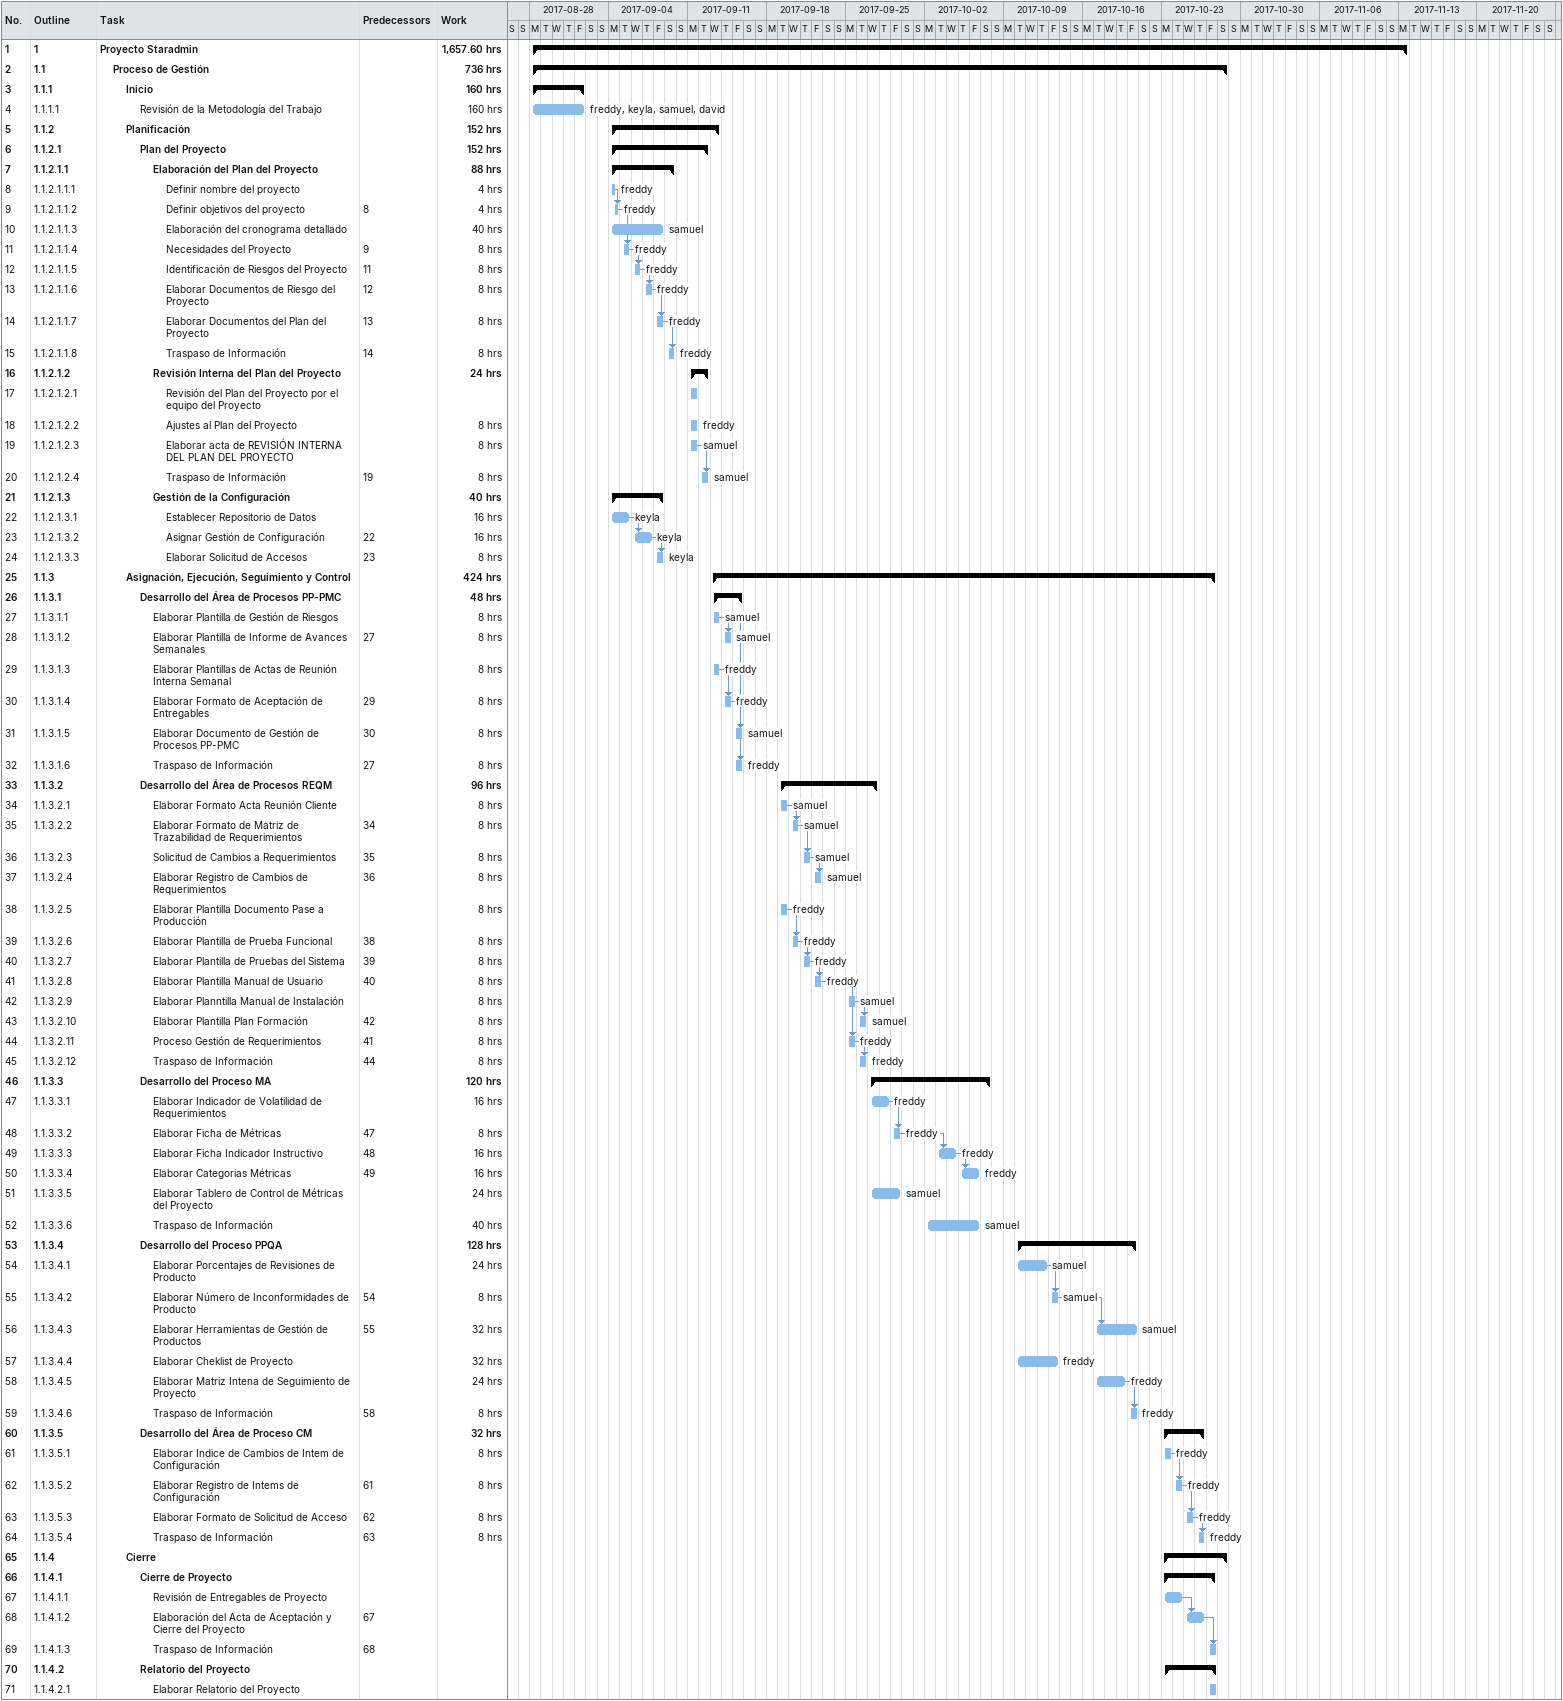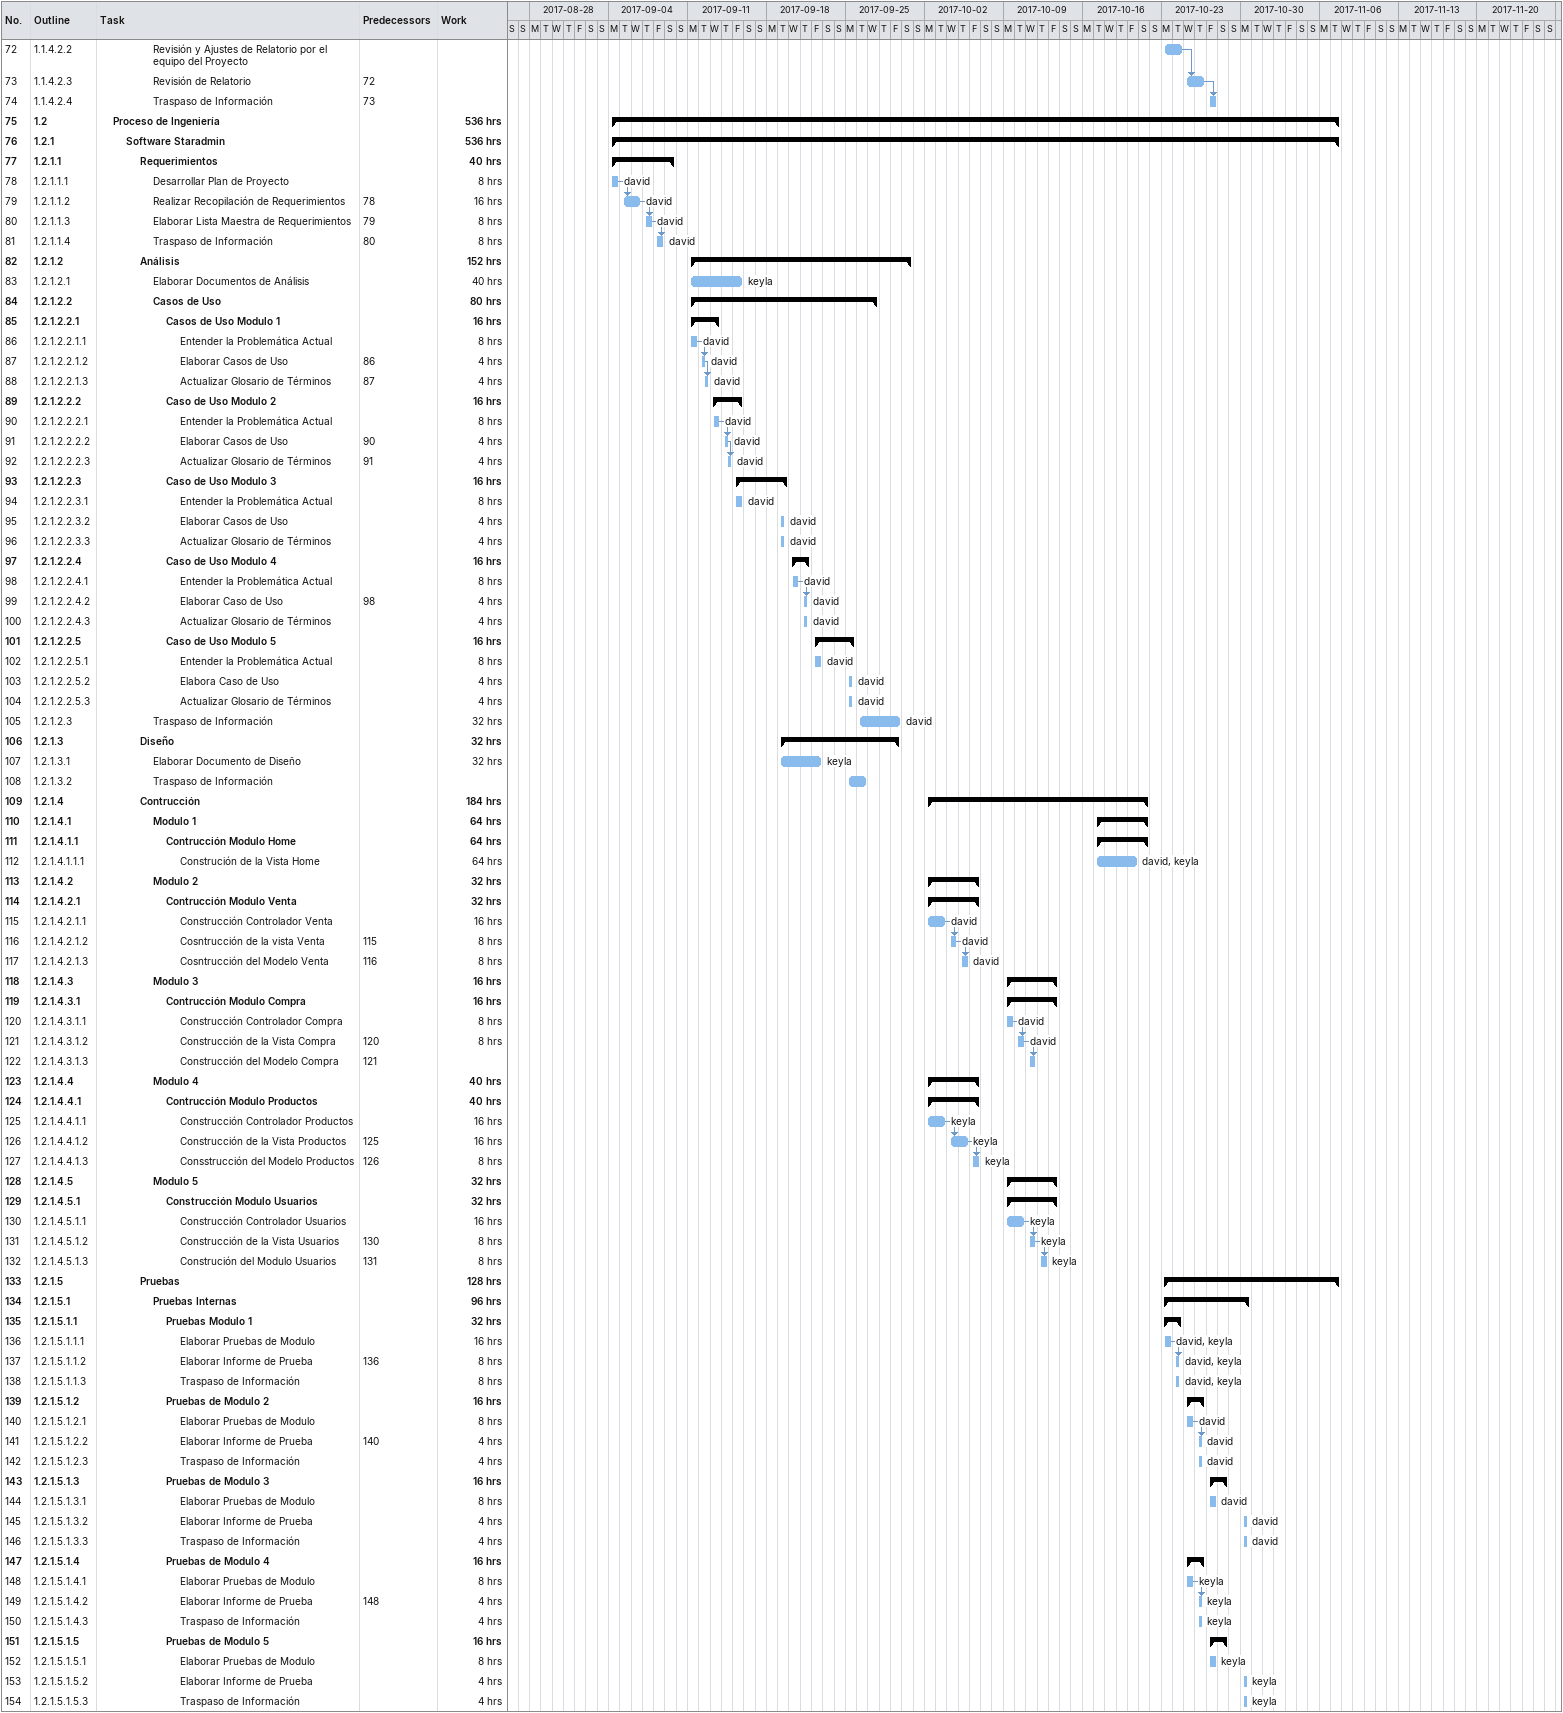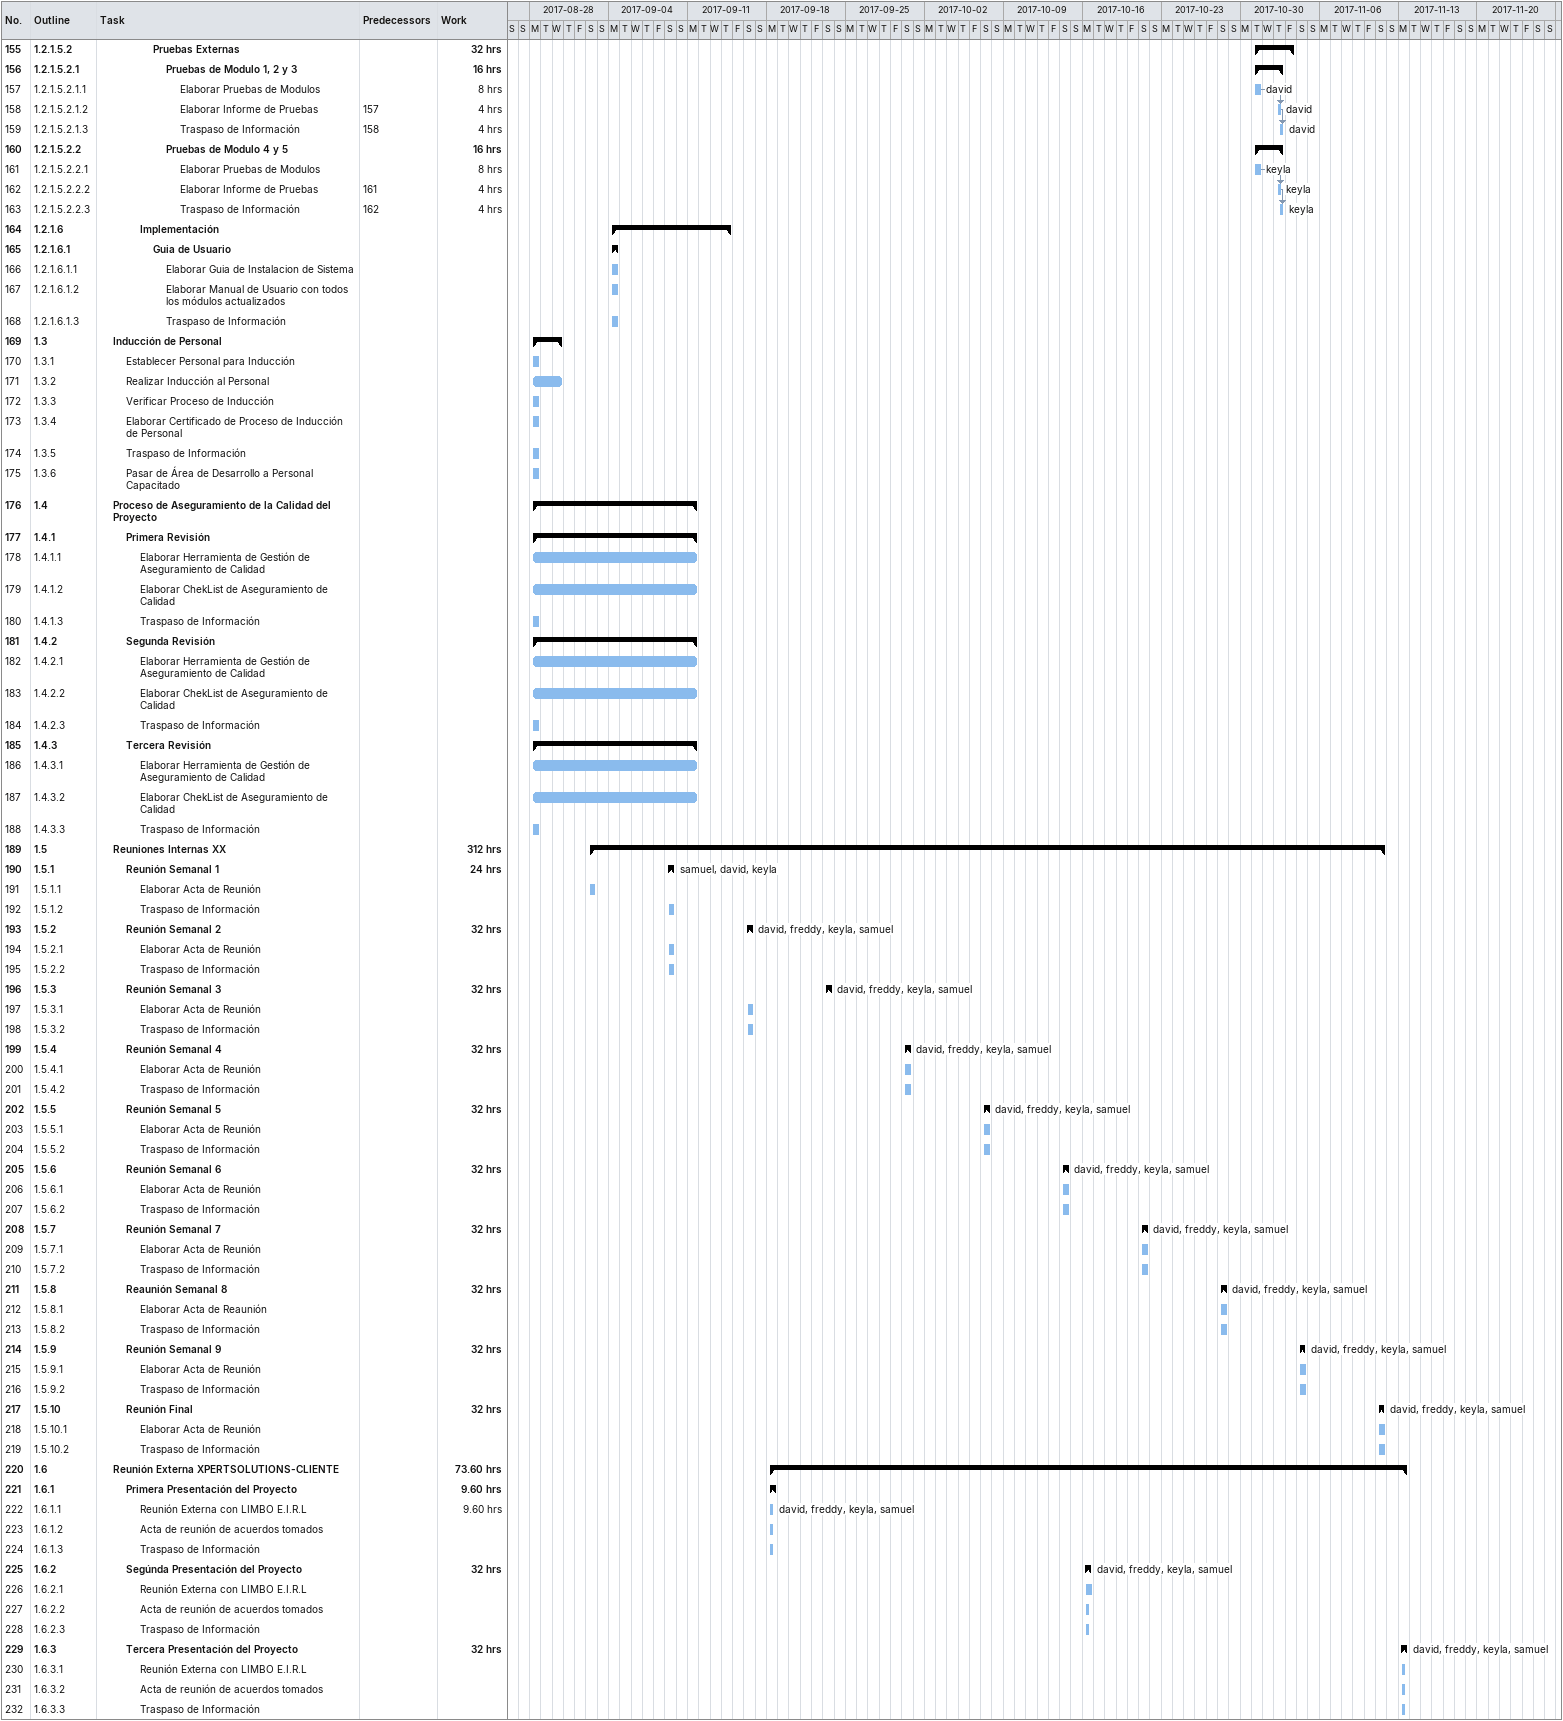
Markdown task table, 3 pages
| ID | WBS | Task | Start | Finish | Predecessors | Resources | Work (h) |
|---|---|---|---|---|---|---|---|
| 1 | 1 | **Proyecto Staradmin** | 2017-08-28 | 2017-11-13 |  |  | 1657.60 |
| 2 | 1.1 | **Proceso de Gestión** | 2017-08-28 | 2017-10-28 |  |  | 736 |
| 3 | 1.1.1 | **Inicio** | 2017-08-28 | 2017-09-01 |  |  | 160 |
| 4 | 1.1.1.1 | Revisión de la Metodología del Trabajo | 2017-08-28 | 2017-09-01 |  | freddy, keyla, samuel, david | 160 |
| 5 | 1.1.2 | **Planificación** | 2017-09-04 | 2017-09-13 |  |  | 152 |
| 6 | 1.1.2.1 | **Plan del Proyecto** | 2017-09-04 | 2017-09-12 |  |  | 152 |
| 7 | 1.1.2.1.1 | **Elaboración del Plan del Proyecto** | 2017-09-04 | 2017-09-09 |  |  | 88 |
| 8 | 1.1.2.1.1.1 | Definir nombre del proyecto | 2017-09-04 | 2017-09-04 |  | freddy | 4 |
| 9 | 1.1.2.1.1.2 | Definir objetivos del proyecto | 2017-09-04 | 2017-09-04 | 8 | freddy | 4 |
| 10 | 1.1.2.1.1.3 | Elaboración del cronograma detallado | 2017-09-04 | 2017-09-08 |  | samuel | 40 |
| 11 | 1.1.2.1.1.4 | Necesidades del Proyecto | 2017-09-05 | 2017-09-05 | 9 | freddy | 8 |
| 12 | 1.1.2.1.1.5 | Identificación de Riesgos del Proyecto | 2017-09-06 | 2017-09-06 | 11 | freddy | 8 |
| 13 | 1.1.2.1.1.6 | Elaborar Documentos de Riesgo del Proyecto | 2017-09-07 | 2017-09-07 | 12 | freddy | 8 |
| 14 | 1.1.2.1.1.7 | Elaborar Documentos del Plan del Proyecto | 2017-09-08 | 2017-09-08 | 13 | freddy | 8 |
| 15 | 1.1.2.1.1.8 | Traspaso de Información | 2017-09-09 | 2017-09-09 | 14 | freddy | 8 |
| 16 | 1.1.2.1.2 | **Revisión Interna del Plan del Proyecto** | 2017-09-11 | 2017-09-12 |  |  | 24 |
| 17 | 1.1.2.1.2.1 | Revisión del Plan del Proyecto por el equipo del Proyecto | 2017-09-11 | 2017-09-11 |  |  |  |
| 18 | 1.1.2.1.2.2 | Ajustes al Plan del Proyecto | 2017-09-11 | 2017-09-11 |  | freddy | 8 |
| 19 | 1.1.2.1.2.3 | Elaborar acta de REVISIÓN INTERNA DEL PLAN DEL PROYECTO | 2017-09-11 | 2017-09-11 |  | samuel | 8 |
| 20 | 1.1.2.1.2.4 | Traspaso de Información | 2017-09-12 | 2017-09-12 | 19 | samuel | 8 |
| 21 | 1.1.2.1.3 | **Gestión de la Configuración** | 2017-09-04 | 2017-09-08 |  |  | 40 |
| 22 | 1.1.2.1.3.1 | Establecer Repositorio de Datos | 2017-09-04 | 2017-09-05 |  | keyla | 16 |
| 23 | 1.1.2.1.3.2 | Asignar Gestión de Configuración | 2017-09-06 | 2017-09-07 | 22 | keyla | 16 |
| 24 | 1.1.2.1.3.3 | Elaborar Solicitud de Accesos | 2017-09-08 | 2017-09-08 | 23 | keyla | 8 |
| 25 | 1.1.3 | **Asignación, Ejecución, Seguimiento y Control** | 2017-09-13 | 2017-10-27 |  |  | 424 |
| 26 | 1.1.3.1 | **Desarrollo del Área de Procesos PP-PMC** | 2017-09-13 | 2017-09-15 |  |  | 48 |
| 27 | 1.1.3.1.1 | Elaborar Plantilla de Gestión de Riesgos | 2017-09-13 | 2017-09-13 |  | samuel | 8 |
| 28 | 1.1.3.1.2 | Elaborar Plantilla de Informe de Avances Semanales | 2017-09-14 | 2017-09-14 | 27 | samuel | 8 |
| 29 | 1.1.3.1.3 | Elaborar Plantillas de Actas de Reunión Interna Semanal | 2017-09-13 | 2017-09-13 |  | freddy | 8 |
| 30 | 1.1.3.1.4 | Elaborar Formato de Aceptación de Entregables | 2017-09-14 | 2017-09-14 | 29 | freddy | 8 |
| 31 | 1.1.3.1.5 | Elaborar Documento de Gestión de Procesos PP-PMC | 2017-09-15 | 2017-09-15 | 30 | samuel | 8 |
| 32 | 1.1.3.1.6 | Traspaso de Información | 2017-09-15 | 2017-09-15 | 27 | freddy | 8 |
| 33 | 1.1.3.2 | **Desarrollo del Área de Procesos REQM** | 2017-09-19 | 2017-09-27 |  |  | 96 |
| 34 | 1.1.3.2.1 | Elaborar Formato Acta Reunión Cliente | 2017-09-19 | 2017-09-19 |  | samuel | 8 |
| 35 | 1.1.3.2.2 | Elaborar Formato de Matriz de Trazabilidad de Requerimientos | 2017-09-20 | 2017-09-20 | 34 | samuel | 8 |
| 36 | 1.1.3.2.3 | Solicitud de Cambios a Requerimientos | 2017-09-21 | 2017-09-21 | 35 | samuel | 8 |
| 37 | 1.1.3.2.4 | Elaborar Registro de Cambios de Requerimientos | 2017-09-22 | 2017-09-22 | 36 | samuel | 8 |
| 38 | 1.1.3.2.5 | Elaborar Plantilla Documento Pase a Producción | 2017-09-19 | 2017-09-19 |  | freddy | 8 |
| 39 | 1.1.3.2.6 | Elaborar Plantilla de Prueba Funcional | 2017-09-20 | 2017-09-20 | 38 | freddy | 8 |
| 40 | 1.1.3.2.7 | Elaborar Plantilla de Pruebas del Sistema | 2017-09-21 | 2017-09-21 | 39 | freddy | 8 |
| 41 | 1.1.3.2.8 | Elaborar Plantilla Manual de Usuario | 2017-09-22 | 2017-09-22 | 40 | freddy | 8 |
| 42 | 1.1.3.2.9 | Elaborar Planntilla Manual de Instalación | 2017-09-25 | 2017-09-25 |  | samuel | 8 |
| 43 | 1.1.3.2.10 | Elaborar Plantilla Plan Formación | 2017-09-26 | 2017-09-26 | 42 | samuel | 8 |
| 44 | 1.1.3.2.11 | Proceso Gestión de Requerimientos | 2017-09-25 | 2017-09-25 | 41 | freddy | 8 |
| 45 | 1.1.3.2.12 | Traspaso de Información | 2017-09-26 | 2017-09-26 | 44 | freddy | 8 |
| 46 | 1.1.3.3 | **Desarrollo del Proceso MA** | 2017-09-27 | 2017-10-07 |  |  | 120 |
| 47 | 1.1.3.3.1 | Elaborar Indicador de Volatilidad de Requerimientos | 2017-09-27 | 2017-09-28 |  | freddy | 16 |
| 48 | 1.1.3.3.2 | Elaborar Ficha de Métricas | 2017-09-29 | 2017-09-29 | 47 | freddy | 8 |
| 49 | 1.1.3.3.3 | Elaborar Ficha Indicador Instructivo | 2017-10-03 | 2017-10-04 | 48 | freddy | 16 |
| 50 | 1.1.3.3.4 | Elaborar Categorias Métricas | 2017-10-05 | 2017-10-06 | 49 | freddy | 16 |
| 51 | 1.1.3.3.5 | Elaborar Tablero de Control de Métricas del Proyecto | 2017-09-27 | 2017-09-29 |  | samuel | 24 |
| 52 | 1.1.3.3.6 | Traspaso de Información | 2017-10-02 | 2017-10-06 |  | samuel | 40 |
| 53 | 1.1.3.4 | **Desarrollo del Proceso PPQA** | 2017-10-10 | 2017-10-20 |  |  | 128 |
| 54 | 1.1.3.4.1 | Elaborar Porcentajes de Revisiones de Producto | 2017-10-10 | 2017-10-12 |  | samuel | 24 |
| 55 | 1.1.3.4.2 | Elaborar Número de Inconformidades de Producto | 2017-10-13 | 2017-10-13 | 54 | samuel | 8 |
| 56 | 1.1.3.4.3 | Elaborar Herramientas de Gestión de Productos | 2017-10-17 | 2017-10-20 | 55 | samuel | 32 |
| 57 | 1.1.3.4.4 | Elaborar Cheklist de Proyecto | 2017-10-10 | 2017-10-13 |  | freddy | 32 |
| 58 | 1.1.3.4.5 | Elaborar Matriz Intena de Seguimiento de Proyecto | 2017-10-17 | 2017-10-19 |  | freddy | 24 |
| 59 | 1.1.3.4.6 | Traspaso de Información | 2017-10-20 | 2017-10-20 | 58 | freddy | 8 |
| 60 | 1.1.3.5 | **Desarrollo del Área de Proceso CM** | 2017-10-23 | 2017-10-26 |  |  | 32 |
| 61 | 1.1.3.5.1 | Elaborar Indice de Cambios de Intem de Configuración | 2017-10-23 | 2017-10-23 |  | freddy | 8 |
| 62 | 1.1.3.5.2 | Elaborar Registro de Intems de Configuración | 2017-10-24 | 2017-10-24 | 61 | freddy | 8 |
| 63 | 1.1.3.5.3 | Elaborar Formato de Solicitud de Acceso | 2017-10-25 | 2017-10-25 | 62 | freddy | 8 |
| 64 | 1.1.3.5.4 | Traspaso de Información | 2017-10-26 | 2017-10-26 | 63 | freddy | 8 |
| 65 | 1.1.4 | **Cierre** | 2017-10-23 | 2017-10-28 |  |  |  |
| 66 | 1.1.4.1 | **Cierre de Proyecto** | 2017-10-23 | 2017-10-27 |  |  |  |
| 67 | 1.1.4.1.1 | Revisión de Entregables de Proyecto | 2017-10-23 | 2017-10-24 |  |  |  |
| 68 | 1.1.4.1.2 | Elaboración del Acta de Aceptación y Cierre del Proyecto | 2017-10-25 | 2017-10-26 | 67 |  |  |
| 69 | 1.1.4.1.3 | Traspaso de Información | 2017-10-27 | 2017-10-27 | 68 |  |  |
| 70 | 1.1.4.2 | **Relatorio del Proyecto** | 2017-10-23 | 2017-10-27 |  |  |  |
| 71 | 1.1.4.2.1 | Elaborar Relatorio del Proyecto | 2017-10-27 | 2017-10-27 |  |  |  |
| 72 | 1.1.4.2.2 | Revisión y Ajustes de Relatorio por el equipo del Proyecto | 2017-10-23 | 2017-10-24 |  |  |  |
| 73 | 1.1.4.2.3 | Revisión de Relatorio | 2017-10-25 | 2017-10-26 | 72 |  |  |
| 74 | 1.1.4.2.4 | Traspaso de Información | 2017-10-27 | 2017-10-27 | 73 |  |  |
| 75 | 1.2 | **Proceso de Ingeniería** | 2017-09-04 | 2017-11-07 |  |  | 536 |
| 76 | 1.2.1 | **Software Staradmin** | 2017-09-04 | 2017-11-07 |  |  | 536 |
| 77 | 1.2.1.1 | **Requerimientos** | 2017-09-04 | 2017-09-09 |  |  | 40 |
| 78 | 1.2.1.1.1 | Desarrollar Plan de Proyecto | 2017-09-04 | 2017-09-04 |  | david | 8 |
| 79 | 1.2.1.1.2 | Realizar Recopilación de Requerimientos | 2017-09-05 | 2017-09-06 | 78 | david | 16 |
| 80 | 1.2.1.1.3 | Elaborar Lista Maestra de Requerimientos | 2017-09-07 | 2017-09-07 | 79 | david | 8 |
| 81 | 1.2.1.1.4 | Traspaso de Información | 2017-09-08 | 2017-09-08 | 80 | david | 8 |
| 82 | 1.2.1.2 | **Análisis** | 2017-09-11 | 2017-09-30 |  |  | 152 |
| 83 | 1.2.1.2.1 | Elaborar Documentos de Análisis | 2017-09-11 | 2017-09-15 |  | keyla | 40 |
| 84 | 1.2.1.2.2 | **Casos de Uso** | 2017-09-11 | 2017-09-27 |  |  | 80 |
| 85 | 1.2.1.2.2.1 | **Casos de Uso Modulo 1** | 2017-09-11 | 2017-09-13 |  |  | 16 |
| 86 | 1.2.1.2.2.1.1 | Entender la Problemática Actual | 2017-09-11 | 2017-09-11 |  | david | 8 |
| 87 | 1.2.1.2.2.1.2 | Elaborar Casos de Uso | 2017-09-12 | 2017-09-12 | 86 | david | 4 |
| 88 | 1.2.1.2.2.1.3 | Actualizar Glosario de Términos | 2017-09-12 | 2017-09-12 | 87 | david | 4 |
| 89 | 1.2.1.2.2.2 | **Caso de Uso Modulo 2** | 2017-09-13 | 2017-09-15 |  |  | 16 |
| 90 | 1.2.1.2.2.2.1 | Entender la Problemática Actual | 2017-09-13 | 2017-09-13 |  | david | 8 |
| 91 | 1.2.1.2.2.2.2 | Elaborar Casos de Uso | 2017-09-14 | 2017-09-14 | 90 | david | 4 |
| 92 | 1.2.1.2.2.2.3 | Actualizar Glosario de Términos | 2017-09-14 | 2017-09-14 | 91 | david | 4 |
| 93 | 1.2.1.2.2.3 | **Caso de Uso Modulo 3** | 2017-09-15 | 2017-09-19 |  |  | 16 |
| 94 | 1.2.1.2.2.3.1 | Entender la Problemática Actual | 2017-09-15 | 2017-09-15 |  | david | 8 |
| 95 | 1.2.1.2.2.3.2 | Elaborar Casos de Uso | 2017-09-19 | 2017-09-19 |  | david | 4 |
| 96 | 1.2.1.2.2.3.3 | Actualizar Glosario de Términos | 2017-09-19 | 2017-09-19 |  | david | 4 |
| 97 | 1.2.1.2.2.4 | **Caso de Uso Modulo 4** | 2017-09-20 | 2017-09-21 |  |  | 16 |
| 98 | 1.2.1.2.2.4.1 | Entender la Problemática Actual | 2017-09-20 | 2017-09-20 |  | david | 8 |
| 99 | 1.2.1.2.2.4.2 | Elaborar Caso de Uso | 2017-09-21 | 2017-09-21 | 98 | david | 4 |
| 100 | 1.2.1.2.2.4.3 | Actualizar Glosario de Términos | 2017-09-21 | 2017-09-21 |  | david | 4 |
| 101 | 1.2.1.2.2.5 | **Caso de Uso Modulo 5** | 2017-09-22 | 2017-09-25 |  |  | 16 |
| 102 | 1.2.1.2.2.5.1 | Entender la Problemática Actual | 2017-09-22 | 2017-09-22 |  | david | 8 |
| 103 | 1.2.1.2.2.5.2 | Elabora Caso de Uso | 2017-09-25 | 2017-09-25 |  | david | 4 |
| 104 | 1.2.1.2.2.5.3 | Actualizar Glosario de Términos | 2017-09-25 | 2017-09-25 |  | david | 4 |
| 105 | 1.2.1.2.3 | Traspaso de Información | 2017-09-26 | 2017-09-29 |  | david | 32 |
| 106 | 1.2.1.3 | **Diseño** | 2017-09-19 | 2017-09-29 |  |  | 32 |
| 107 | 1.2.1.3.1 | Elaborar Documento de Diseño | 2017-09-19 | 2017-09-22 |  | keyla | 32 |
| 108 | 1.2.1.3.2 | Traspaso de Información | 2017-09-25 | 2017-09-26 |  |  |  |
| 109 | 1.2.1.4 | **Contrucción** | 2017-10-02 | 2017-10-21 |  |  | 184 |
| 110 | 1.2.1.4.1 | **Modulo 1** | 2017-10-17 | 2017-10-21 |  |  | 64 |
| 111 | 1.2.1.4.1.1 | **Contrucción Modulo Home** | 2017-10-17 | 2017-10-21 |  |  | 64 |
| 112 | 1.2.1.4.1.1.1 | Construción de la Vista Home | 2017-10-17 | 2017-10-20 |  | david, keyla | 64 |
| 113 | 1.2.1.4.2 | **Modulo 2** | 2017-10-02 | 2017-10-06 |  |  | 32 |
| 114 | 1.2.1.4.2.1 | **Contrucción Modulo Venta** | 2017-10-02 | 2017-10-06 |  |  | 32 |
| 115 | 1.2.1.4.2.1.1 | Construcción Controlador Venta | 2017-10-02 | 2017-10-03 |  | david | 16 |
| 116 | 1.2.1.4.2.1.2 | Cosntrucción de la vista Venta | 2017-10-04 | 2017-10-04 | 115 | david | 8 |
| 117 | 1.2.1.4.2.1.3 | Cosntrucción del Modelo Venta | 2017-10-05 | 2017-10-05 | 116 | david | 8 |
| 118 | 1.2.1.4.3 | **Modulo 3** | 2017-10-09 | 2017-10-13 |  |  | 16 |
| 119 | 1.2.1.4.3.1 | **Contrucción Modulo Compra** | 2017-10-09 | 2017-10-13 |  |  | 16 |
| 120 | 1.2.1.4.3.1.1 | Construcción Controlador Compra | 2017-10-09 | 2017-10-09 |  | david | 8 |
| 121 | 1.2.1.4.3.1.2 | Construcción de la Vista Compra | 2017-10-10 | 2017-10-10 | 120 | david | 8 |
| 122 | 1.2.1.4.3.1.3 | Construcción del Modelo Compra | 2017-10-11 | 2017-10-11 | 121 |  |  |
| 123 | 1.2.1.4.4 | **Modulo 4** | 2017-10-02 | 2017-10-06 |  |  | 40 |
| 124 | 1.2.1.4.4.1 | **Contrucción Modulo Productos** | 2017-10-02 | 2017-10-06 |  |  | 40 |
| 125 | 1.2.1.4.4.1.1 | Construcción Controlador Productos | 2017-10-02 | 2017-10-03 |  | keyla | 16 |
| 126 | 1.2.1.4.4.1.2 | Construcción de la Vista Productos | 2017-10-04 | 2017-10-05 | 125 | keyla | 16 |
| 127 | 1.2.1.4.4.1.3 | Consstrucción del Modelo Productos | 2017-10-06 | 2017-10-06 | 126 | keyla | 8 |
| 128 | 1.2.1.4.5 | **Modulo 5** | 2017-10-09 | 2017-10-13 |  |  | 32 |
| 129 | 1.2.1.4.5.1 | **Construcción Modulo Usuarios** | 2017-10-09 | 2017-10-13 |  |  | 32 |
| 130 | 1.2.1.4.5.1.1 | Construcción Controlador Usuarios | 2017-10-09 | 2017-10-10 |  | keyla | 16 |
| 131 | 1.2.1.4.5.1.2 | Construcción de la Vista Usuarios | 2017-10-11 | 2017-10-11 | 130 | keyla | 8 |
| 132 | 1.2.1.4.5.1.3 | Construción del Modulo Usuarios | 2017-10-12 | 2017-10-12 | 131 | keyla | 8 |
| 133 | 1.2.1.5 | **Pruebas** | 2017-10-23 | 2017-11-07 |  |  | 128 |
| 134 | 1.2.1.5.1 | **Pruebas Internas** | 2017-10-23 | 2017-10-30 |  |  | 96 |
| 135 | 1.2.1.5.1.1 | **Pruebas Modulo 1** | 2017-10-23 | 2017-10-24 |  |  | 32 |
| 136 | 1.2.1.5.1.1.1 | Elaborar Pruebas de Modulo | 2017-10-23 | 2017-10-23 |  | david, keyla | 16 |
| 137 | 1.2.1.5.1.1.2 | Elaborar Informe de Prueba | 2017-10-24 | 2017-10-24 | 136 | david, keyla | 8 |
| 138 | 1.2.1.5.1.1.3 | Traspaso de Información | 2017-10-24 | 2017-10-24 |  | david, keyla | 8 |
| 139 | 1.2.1.5.1.2 | **Pruebas de Modulo 2** | 2017-10-25 | 2017-10-26 |  |  | 16 |
| 140 | 1.2.1.5.1.2.1 | Elaborar Pruebas de Modulo | 2017-10-25 | 2017-10-25 |  | david | 8 |
| 141 | 1.2.1.5.1.2.2 | Elaborar Informe de Prueba | 2017-10-26 | 2017-10-26 | 140 | david | 4 |
| 142 | 1.2.1.5.1.2.3 | Traspaso de Información | 2017-10-26 | 2017-10-26 |  | david | 4 |
| 143 | 1.2.1.5.1.3 | **Pruebas de Modulo 3** | 2017-10-27 | 2017-10-28 |  |  | 16 |
| 144 | 1.2.1.5.1.3.1 | Elaborar Pruebas de Modulo | 2017-10-27 | 2017-10-27 |  | david | 8 |
| 145 | 1.2.1.5.1.3.2 | Elaborar Informe de Prueba | 2017-10-30 | 2017-10-30 |  | david | 4 |
| 146 | 1.2.1.5.1.3.3 | Traspaso de Información | 2017-10-30 | 2017-10-30 |  | david | 4 |
| 147 | 1.2.1.5.1.4 | **Pruebas de Modulo 4** | 2017-10-25 | 2017-10-26 |  |  | 16 |
| 148 | 1.2.1.5.1.4.1 | Elaborar Pruebas de Modulo | 2017-10-25 | 2017-10-25 |  | keyla | 8 |
| 149 | 1.2.1.5.1.4.2 | Elaborar Informe de Prueba | 2017-10-26 | 2017-10-26 | 148 | keyla | 4 |
| 150 | 1.2.1.5.1.4.3 | Traspaso de Información | 2017-10-26 | 2017-10-26 |  | keyla | 4 |
| 151 | 1.2.1.5.1.5 | **Pruebas de Modulo 5** | 2017-10-27 | 2017-10-28 |  |  | 16 |
| 152 | 1.2.1.5.1.5.1 | Elaborar Pruebas de Modulo | 2017-10-27 | 2017-10-27 |  | keyla | 8 |
| 153 | 1.2.1.5.1.5.2 | Elaborar Informe de Prueba | 2017-10-30 | 2017-10-30 |  | keyla | 4 |
| 154 | 1.2.1.5.1.5.3 | Traspaso de Información | 2017-10-30 | 2017-10-30 |  | keyla | 4 |
| 155 | 1.2.1.5.2 | **Pruebas Externas** | 2017-10-31 | 2017-11-03 |  |  | 32 |
| 156 | 1.2.1.5.2.1 | **Pruebas de Modulo 1, 2 y 3** | 2017-10-31 | 2017-11-02 |  |  | 16 |
| 157 | 1.2.1.5.2.1.1 | Elaborar Pruebas de Modulos | 2017-10-31 | 2017-10-31 |  | david | 8 |
| 158 | 1.2.1.5.2.1.2 | Elaborar Informe de Pruebas | 2017-11-02 | 2017-11-02 | 157 | david | 4 |
| 159 | 1.2.1.5.2.1.3 | Traspaso de Información | 2017-11-02 | 2017-11-02 | 158 | david | 4 |
| 160 | 1.2.1.5.2.2 | **Pruebas de Modulo 4 y 5** | 2017-10-31 | 2017-11-02 |  |  | 16 |
| 161 | 1.2.1.5.2.2.1 | Elaborar Pruebas de Modulos | 2017-10-31 | 2017-10-31 |  | keyla | 8 |
| 162 | 1.2.1.5.2.2.2 | Elaborar Informe de Pruebas | 2017-11-02 | 2017-11-02 | 161 | keyla | 4 |
| 163 | 1.2.1.5.2.2.3 | Traspaso de Información | 2017-11-02 | 2017-11-02 | 162 | keyla | 4 |
| 164 | 1.2.1.6 | **Implementación** | 2017-09-04 | 2017-09-14 |  |  |  |
| 165 | 1.2.1.6.1 | **Guia de Usuario** | 2017-09-04 | 2017-09-04 |  |  |  |
| 166 | 1.2.1.6.1.1 | Elaborar Guia de Instalacion de Sistema | 2017-09-04 | 2017-09-04 |  |  |  |
| 167 | 1.2.1.6.1.2 | Elaborar Manual de Usuario con todos los módulos actualizados | 2017-09-04 | 2017-09-04 |  |  |  |
| 168 | 1.2.1.6.1.3 | Traspaso de Información | 2017-09-04 | 2017-09-04 |  |  |  |
| 169 | 1.3 | **Inducción de Personal** | 2017-08-28 | 2017-08-30 |  |  |  |
| 170 | 1.3.1 | Establecer Personal para Inducción | 2017-08-28 | 2017-08-28 |  |  |  |
| 171 | 1.3.2 | Realizar Inducción al Personal | 2017-08-28 | 2017-08-30 |  |  |  |
| 172 | 1.3.3 | Verificar Proceso de Inducción | 2017-08-28 | 2017-08-28 |  |  |  |
| 173 | 1.3.4 | Elaborar Certificado de Proceso de Inducción de Personal | 2017-08-28 | 2017-08-28 |  |  |  |
| 174 | 1.3.5 | Traspaso de Información | 2017-08-28 | 2017-08-28 |  |  |  |
| 175 | 1.3.6 | Pasar de Área de Desarrollo a Personal Capacitado | 2017-08-28 | 2017-08-28 |  |  |  |
| 176 | 1.4 | **Proceso de Aseguramiento de la Calidad del Proyecto** | 2017-08-28 | 2017-09-11 |  |  |  |
| 177 | 1.4.1 | **Primera Revisión** | 2017-08-28 | 2017-09-11 |  |  |  |
| 178 | 1.4.1.1 | Elaborar Herramienta de Gestión de Aseguramiento de Calidad | 2017-08-28 | 2017-09-11 |  |  |  |
| 179 | 1.4.1.2 | Elaborar ChekList de Aseguramiento de Calidad | 2017-08-28 | 2017-09-11 |  |  |  |
| 180 | 1.4.1.3 | Traspaso de Información | 2017-08-28 | 2017-08-28 |  |  |  |
| 181 | 1.4.2 | **Segunda Revisión** | 2017-08-28 | 2017-09-11 |  |  |  |
| 182 | 1.4.2.1 | Elaborar Herramienta de Gestión de Aseguramiento de Calidad | 2017-08-28 | 2017-09-11 |  |  |  |
| 183 | 1.4.2.2 | Elaborar ChekList de Aseguramiento de Calidad | 2017-08-28 | 2017-09-11 |  |  |  |
| 184 | 1.4.2.3 | Traspaso de Información | 2017-08-28 | 2017-08-28 |  |  |  |
| 185 | 1.4.3 | **Tercera Revisión** | 2017-08-28 | 2017-09-11 |  |  |  |
| 186 | 1.4.3.1 | Elaborar Herramienta de Gestión de Aseguramiento de Calidad | 2017-08-28 | 2017-09-11 |  |  |  |
| 187 | 1.4.3.2 | Elaborar ChekList de Aseguramiento de Calidad | 2017-08-28 | 2017-09-11 |  |  |  |
| 188 | 1.4.3.3 | Traspaso de Información | 2017-08-28 | 2017-08-28 |  |  |  |
| 189 | 1.5 | **Reuniones Internas XX** | 2017-09-02 | 2017-11-11 |  |  | 312 |
| 190 | 1.5.1 | **Reunión Semanal 1** | 2017-09-09 | 2017-09-09 |  | samuel, david, keyla | 24 |
| 191 | 1.5.1.1 | Elaborar Acta de Reunión | 2017-09-02 | 2017-09-02 |  |  |  |
| 192 | 1.5.1.2 | Traspaso de Información | 2017-09-09 | 2017-09-09 |  |  |  |
| 193 | 1.5.2 | **Reunión Semanal 2** | 2017-09-16 | 2017-09-16 |  | david, freddy, keyla, samuel | 32 |
| 194 | 1.5.2.1 | Elaborar Acta de Reunión | 2017-09-09 | 2017-09-09 |  |  |  |
| 195 | 1.5.2.2 | Traspaso de Información | 2017-09-09 | 2017-09-09 |  |  |  |
| 196 | 1.5.3 | **Reunión Semanal 3** | 2017-09-23 | 2017-09-23 |  | david, freddy, keyla, samuel | 32 |
| 197 | 1.5.3.1 | Elaborar Acta de Reunión | 2017-09-16 | 2017-09-16 |  |  |  |
| 198 | 1.5.3.2 | Traspaso de Información | 2017-09-16 | 2017-09-16 |  |  |  |
| 199 | 1.5.4 | **Reunión Semanal 4** | 2017-09-30 | 2017-09-30 |  | david, freddy, keyla, samuel | 32 |
| 200 | 1.5.4.1 | Elaborar Acta de Reunión | 2017-09-30 | 2017-09-30 |  |  |  |
| 201 | 1.5.4.2 | Traspaso de Información | 2017-09-30 | 2017-09-30 |  |  |  |
| 202 | 1.5.5 | **Reunión Semanal 5** | 2017-10-07 | 2017-10-07 |  | david, freddy, keyla, samuel | 32 |
| 203 | 1.5.5.1 | Elaborar Acta de Reunión | 2017-10-07 | 2017-10-07 |  |  |  |
| 204 | 1.5.5.2 | Traspaso de Información | 2017-10-07 | 2017-10-07 |  |  |  |
| 205 | 1.5.6 | **Reunión Semanal 6** | 2017-10-14 | 2017-10-14 |  | david, freddy, keyla, samuel | 32 |
| 206 | 1.5.6.1 | Elaborar Acta de Reunión | 2017-10-14 | 2017-10-14 |  |  |  |
| 207 | 1.5.6.2 | Traspaso de Información | 2017-10-14 | 2017-10-14 |  |  |  |
| 208 | 1.5.7 | **Reunión Semanal 7** | 2017-10-21 | 2017-10-21 |  | david, freddy, keyla, samuel | 32 |
| 209 | 1.5.7.1 | Elaborar Acta de Reunión | 2017-10-21 | 2017-10-21 |  |  |  |
| 210 | 1.5.7.2 | Traspaso de Información | 2017-10-21 | 2017-10-21 |  |  |  |
| 211 | 1.5.8 | **Reaunión Semanal 8** | 2017-10-28 | 2017-10-28 |  | david, freddy, keyla, samuel | 32 |
| 212 | 1.5.8.1 | Elaborar Acta de Reaunión | 2017-10-28 | 2017-10-28 |  |  |  |
| 213 | 1.5.8.2 | Traspaso de Información | 2017-10-28 | 2017-10-28 |  |  |  |
| 214 | 1.5.9 | **Reunión Semanal 9** | 2017-11-04 | 2017-11-04 |  | david, freddy, keyla, samuel | 32 |
| 215 | 1.5.9.1 | Elaborar Acta de Reunión | 2017-11-04 | 2017-11-04 |  |  |  |
| 216 | 1.5.9.2 | Traspaso de Información | 2017-11-04 | 2017-11-04 |  |  |  |
| 217 | 1.5.10 | **Reunión Final** | 2017-11-11 | 2017-11-11 |  | david, freddy, keyla, samuel | 32 |
| 218 | 1.5.10.1 | Elaborar Acta de Reunión | 2017-11-11 | 2017-11-11 |  |  |  |
| 219 | 1.5.10.2 | Traspaso de Información | 2017-11-11 | 2017-11-11 |  |  |  |
| 220 | 1.6 | **Reunión Externa XPERTSOLUTIONS-CLIENTE** | 2017-09-18 | 2017-11-13 |  |  | 73.60 |
| 221 | 1.6.1 | **Primera Presentación del Proyecto** | 2017-09-18 | 2017-09-18 |  |  | 9.60 |
| 222 | 1.6.1.1 | Reunión Externa con LIMBO E.I.R.L | 2017-09-18 | 2017-09-18 |  | david, freddy, keyla, samuel | 9.60 |
| 223 | 1.6.1.2 | Acta de reunión de acuerdos tomados | 2017-09-18 | 2017-09-18 |  |  |  |
| 224 | 1.6.1.3 | Traspaso de Información | 2017-09-18 | 2017-09-18 |  |  |  |
| 225 | 1.6.2 | **Segúnda Presentación del Proyecto** | 2017-10-16 | 2017-10-16 |  | david, freddy, keyla, samuel | 32 |
| 226 | 1.6.2.1 | Reunión Externa con LIMBO E.I.R.L | 2017-10-16 | 2017-10-16 |  |  |  |
| 227 | 1.6.2.2 | Acta de reunión de acuerdos tomados | 2017-10-16 | 2017-10-16 |  |  |  |
| 228 | 1.6.2.3 | Traspaso de Información | 2017-10-16 | 2017-10-16 |  |  |  |
| 229 | 1.6.3 | **Tercera Presentación del Proyecto** | 2017-11-13 | 2017-11-13 |  | david, freddy, keyla, samuel | 32 |
| 230 | 1.6.3.1 | Reunión Externa con LIMBO E.I.R.L | 2017-11-13 | 2017-11-13 |  |  |  |
| 231 | 1.6.3.2 | Acta de reunión de acuerdos tomados | 2017-11-13 | 2017-11-13 |  |  |  |
| 232 | 1.6.3.3 | Traspaso de Información | 2017-11-13 | 2017-11-13 |  |  |  |
